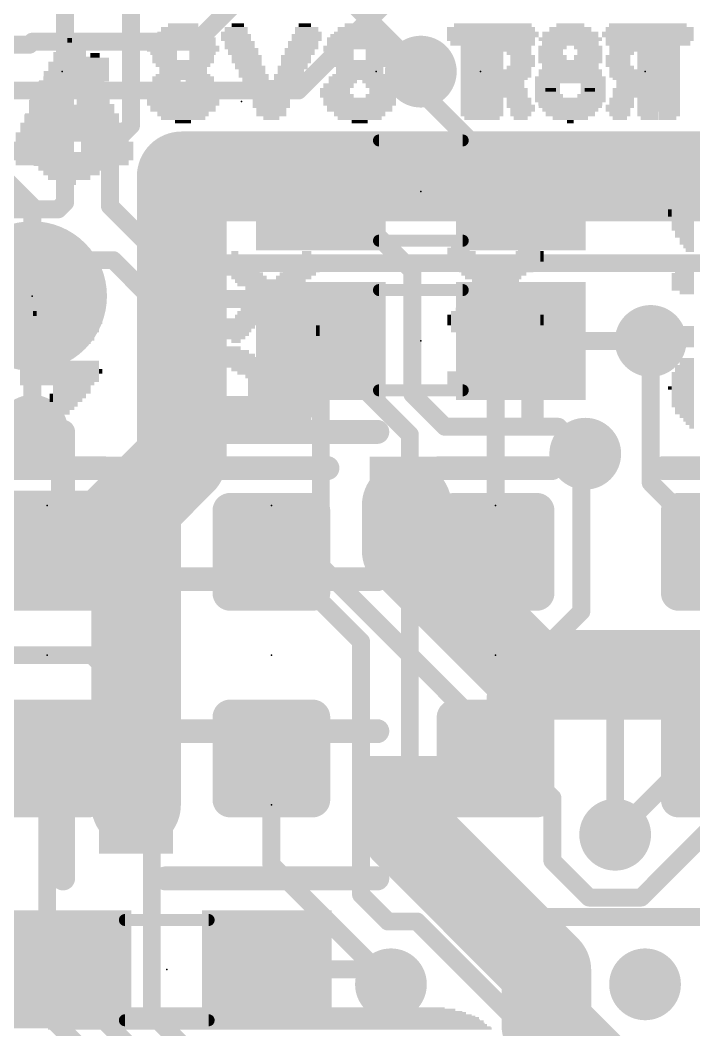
# Model space of a CAD drawing. Extents: x -6.3 to 43.3, y -21.6 to 50.8.
# Drawn here: x 19.46 to 25.18, y 6.98 to 15.55 of the extents above; entities that cross this region are included whole.
import ezdxf

# ---------------------------------------------------------------- set-up
doc = ezdxf.new("R2010")
doc.units = 0
for name, color, linetype in [('1', 12, 'CONTINUOUS'), ('16', 132, 'CONTINUOUS'), ('18', 110, 'CONTINUOUS'), ('21', 41, 'CONTINUOUS'), ('22', 40, 'CONTINUOUS'), ('23', 53, 'CONTINUOUS'), ('24', 53, 'CONTINUOUS'), ('51', 53, 'CONTINUOUS')]:
    doc.layers.add(name, color=color, linetype=linetype)

# ---------------------------------------------------------------- blocks, each defined once
blk = doc.blocks.new('RECT160000X160000R30')
at = {"const_width": 0.15}
blk.add_lwpolyline([(0.425, -0.35), (0.425, 0.35, 0.4142), (0.35, 0.425), (-0.35, 0.425, 0.4142), (-0.425, 0.35), (-0.425, -0.35, 0.4142), (-0.35, -0.425), (0.35, -0.425, 0.4142)], format="xyb", close=True, dxfattribs=at)
blk.add_solid([(-0.3754, -0.3754), (0.3754, -0.3754), (-0.3754, 0.3754), (0.3754, 0.3754)])
blk = doc.blocks.new('RECT')
blk.add_solid([(-0.5, -0.5), (0.5, -0.5), (-0.5, 0.5), (0.5, 0.5)])
blk = doc.blocks.new('PIE')
at = {"const_width": 0.5}
blk.add_lwpolyline([(0, -0.25, 1), (0, 0.25, 1), (0, -0.25)], format="xyb", dxfattribs=at)
blk = doc.blocks.new('ROUNDV')
at = {"const_width": 0.5}
blk.add_lwpolyline([(0, -0.25, 1), (0, 0.25, 1), (0, -0.25)], format="xyb", dxfattribs=at)

msp = doc.modelspace()

# ---------------------------------------------------------------- linework, layer by layer
at = {"layer": '1'}
for points, const_width in [([(21.8186, 14.9529), (23.2741, 16.4084)], 0.1524), ([(20.955, 15.367), (21.59, 16.002)], 0.1524), ([(19.534, 15.3416), (19.5594, 15.367)], 0.1524), ([(19.5594, 15.367), (20.955, 15.367)], 0.1524), ([(17.7623, 15.3416), (19.534, 15.3416)], 0.1524), ([(22.86, 14.947), (22.86, 15.113)], 0.1524), ([(19.3294, 14.9529), (21.8186, 14.9529)], 0.1524), ([(23.71, 14.097), (22.86, 14.947)], 0.1524), ([(20.828, 14.224), (20.828, 11.818)], 0.762), ([(19.05, 14.478), (19.558, 13.97)], 0.1524), ([(22.1133, 14.097), (22.01, 14.097)], 0.1524), ([(22.7886, 13.4217), (22.1133, 14.097)], 0.1524), ([(23.71, 14.097), (25.82, 14.097)], 0.1524), ([(19.558, 13.97), (19.558, 13.208)], 0.1524), ([(22.7886, 12.3751), (22.7886, 13.4217)], 0.1524), ([(19.558, 13.208), (19.558, 12.065)], 0.1524), ([(22.01, 10.9169), (22.01, 12.827)], 0.1524), ([(24.8128, 12.827), (23.71, 12.827)], 0.1524), ([(23.0653, 12.0984), (22.7886, 12.3751)], 0.1524), ([(20.828, 11.818), (20.44, 11.43)], 0.762), ([(24.0284, 12.0984), (23.0653, 12.0984)], 0.1524), ([(24.257, 11.8698), (24.0284, 12.0984)], 0.1524), ([(20.186, 11.176), (20.44, 11.43)], 0.762), ([(20.44, 8.89), (20.44, 11.43)], 0.762), ([(22.74, 11.43), (22.74, 11.049)], 0.762), ([(20.186, 11.176), (19.0141, 11.176)], 0.762), ([(22.74, 11.049), (23.7957, 9.9933)], 0.762), ([(23.9776, 8.9493), (22.01, 10.9169)], 0.1524), ([(23.7957, 9.9933), (24.511, 9.9933)], 0.762), ([(24.511, 9.9933), (26.924, 9.9933)], 0.762), ([(24.511, 8.636), (24.511, 9.9933)], 0.1524), ([(22.74, 8.89), (22.733, 8.883)], 0.762), ([(22.733, 8.6784), (22.733, 8.883)], 0.762), ([(23.9268, 7.4846), (22.733, 8.6784)], 0.762), ([(23.9776, 8.4151), (23.9776, 8.9493)], 0.1524), ([(25.4892, 8.8599), (24.7319, 8.1026)], 0.1524), ([(24.2901, 8.1026), (23.9776, 8.4151)], 0.1524), ([(24.7319, 8.1026), (24.2901, 8.1026)], 0.1524), ([(23.9268, 7.0188), (23.9268, 7.4846)], 0.762), ([(19.851, 7.493), (18.669, 7.493)], 0.3048), ([(21.551, 7.493), (22.479, 7.493)], 0.1524), ([(22.479, 7.493), (22.606, 7.366)], 0.1524), ([(24.5956, 6.35), (23.9268, 7.0188)], 0.762)]:
    msp.add_lwpolyline(points, dxfattribs=dict(at, const_width=const_width))
for points, const_width in [([(19.5594, 15.4051, 1), (19.5594, 15.3289)], 0.0762), ([(19.5863, 15.3401, 1), (19.5324, 15.3939)], 0.0762), ([(20.9281, 15.3939, 1), (20.9819, 15.3401)], 0.0762), ([(20.955, 15.3289, 1), (20.955, 15.4051)], 0.0762), ([(19.507, 15.3685, 1), (19.5609, 15.3147)], 0.0762), ([(19.534, 15.3035, 1), (19.534, 15.3797)], 0.0762), ([(22.8981, 15.113, 1), (22.8219, 15.113)], 0.0762), ([(21.7917, 14.9799, 1), (21.8455, 14.926)], 0.0762), ([(21.8186, 14.9148, 1), (21.8186, 14.991)], 0.0762), ([(22.8869, 14.9739, 1), (22.8331, 14.9201)], 0.0762), ([(22.8219, 14.947, 1), (22.8981, 14.947)], 0.0762), ([(21.0185, 14.224, 1), (20.6375, 14.224)], 0.381), ([(22.01, 14.1351, 1), (22.01, 14.0589)], 0.0762), ([(22.1402, 14.1239, 1), (22.0863, 14.0701)], 0.0762), ([(22.1133, 14.0589, 1), (22.1133, 14.1351)], 0.0762), ([(23.71, 14.1351, 1), (23.71, 14.0589)], 0.0762), ([(23.6831, 14.0701, 1), (23.7369, 14.1239)], 0.0762), ([(19.5961, 13.97, 1), (19.5199, 13.97)], 0.0762), ([(19.5311, 13.9431, 1), (19.5849, 13.9969)], 0.0762), ([(22.8267, 13.4217, 1), (22.7505, 13.4217)], 0.0762), ([(22.7617, 13.3947, 1), (22.8155, 13.4486)], 0.0762), ([(19.5961, 13.208, 1), (19.5199, 13.208)], 0.0762), ([(19.5199, 13.208, 1), (19.5961, 13.208)], 0.0762), ([(22.0481, 12.827, 1), (21.9719, 12.827)], 0.0762), ([(23.71, 12.8651, 1), (23.71, 12.7889)], 0.0762), ([(24.8128, 12.7889, 1), (24.8128, 12.8651)], 0.0762), ([(22.8155, 12.4021, 1), (22.7617, 12.3482)], 0.0762), ([(22.7505, 12.3751, 1), (22.8267, 12.3751)], 0.0762), ([(20.9627, 11.6833, 1), (20.6933, 11.9527)], 0.381), ([(23.0653, 12.1365, 1), (23.0653, 12.0603)], 0.0762), ([(24.0553, 12.1253, 1), (24.0015, 12.0715)], 0.0762), ([(24.0284, 12.0603, 1), (24.0284, 12.1365)], 0.0762), ([(19.5199, 12.065, 1), (19.5961, 12.065)], 0.0762), ([(23.0384, 12.0715, 1), (23.0923, 12.1253)], 0.0762), ([(20.6375, 11.818, 1), (21.0185, 11.818)], 0.381), ([(24.2301, 11.8429, 1), (24.2839, 11.8967)], 0.0762), ([(20.6305, 11.43, 1), (20.2495, 11.43)], 0.381), ([(20.3053, 11.5647, 1), (20.5747, 11.2953)], 0.381), ([(20.5747, 11.2953, 1), (20.3053, 11.5647)], 0.381), ([(22.9305, 11.43, 1), (22.5495, 11.43)], 0.381), ([(20.0513, 11.3107, 1), (20.3207, 11.0413)], 0.381), ([(20.186, 10.9855, 1), (20.186, 11.3665)], 0.381), ([(22.8747, 11.1837, 1), (22.6053, 10.9143)], 0.381), ([(22.5495, 11.049, 1), (22.9305, 11.049)], 0.381), ([(22.0369, 10.9438, 1), (21.9831, 10.89)], 0.0762), ([(21.9719, 10.9169, 1), (22.0481, 10.9169)], 0.0762), ([(23.7957, 10.1838, 1), (23.7957, 9.8028)], 0.381), ([(24.511, 10.1838, 1), (24.511, 9.8028)], 0.381), ([(24.511, 9.8028, 1), (24.511, 10.1838)], 0.381), ([(23.661, 9.8586, 1), (23.9304, 10.128)], 0.381), ([(24.5491, 9.9933, 1), (24.4729, 9.9933)], 0.0762), ([(22.9235, 8.883, 1), (22.5425, 8.883)], 0.381), ([(22.8747, 8.7553, 1), (22.6053, 9.0247)], 0.381), ([(22.5983, 9.0177, 1), (22.8677, 8.7483)], 0.381), ([(20.2495, 8.89, 1), (20.6305, 8.89)], 0.381), ([(22.8677, 8.8131, 1), (22.5983, 8.5437)], 0.381), ([(24.0157, 8.9493, 1), (23.9395, 8.9493)], 0.0762), ([(23.9507, 8.9224, 1), (24.0045, 8.9762)], 0.0762), ([(22.5425, 8.6784, 1), (22.9235, 8.6784)], 0.381), ([(24.4729, 8.636, 1), (24.5491, 8.636)], 0.0762), ([(24.0045, 8.442, 1), (23.9507, 8.3881)], 0.0762), ([(23.9395, 8.4151, 1), (24.0157, 8.4151)], 0.0762), ([(24.2901, 8.1407, 1), (24.2901, 8.0645)], 0.0762), ([(24.2631, 8.0757, 1), (24.317, 8.1295)], 0.0762), ([(24.705, 8.1295, 1), (24.7589, 8.0757)], 0.0762), ([(24.7319, 8.0645, 1), (24.7319, 8.1407)], 0.0762), ([(24.1173, 7.4846, 1), (23.7363, 7.4846)], 0.381), ([(23.7921, 7.3499, 1), (24.0615, 7.6193)], 0.381), ([(19.851, 7.4168, 1), (19.851, 7.5692)], 0.1524), ([(21.551, 7.5311, 1), (21.551, 7.4549)], 0.0762), ([(22.5059, 7.5199, 1), (22.4521, 7.4661)], 0.0762), ([(22.479, 7.4549, 1), (22.479, 7.5311)], 0.0762), ([(22.5791, 7.3391, 1), (22.6329, 7.3929)], 0.0762), ([(24.0615, 7.1535, 1), (23.7921, 6.8841)], 0.381), ([(23.7363, 7.0188, 1), (24.1173, 7.0188)], 0.381)]:
    msp.add_lwpolyline(points, format="xyb", dxfattribs=dict(at, const_width=const_width))
at = {"layer": '16'}
for points, const_width in [([(20.3969, 16.8141), (20.3969, 14.6551)], 0.1524), ([(21.59, 16.383), (22.86, 15.113)], 0.1524), ([(19.8374, 16.1036), (19.8374, 14.0031)], 0.1524), ([(20.3969, 14.6551), (20.2184, 14.4765)], 0.1524), ([(26.924, 14.224), (20.828, 14.224)], 0.762), ([(20.2184, 14.4765), (20.2184, 13.9715)], 0.1524), ([(19.8374, 14.0031), (19.7789, 13.9446)], 0.1524), ([(19.7789, 13.9446), (18.7368, 13.9446)], 0.1524), ([(20.2184, 13.9715), (20.7025, 13.4874)], 0.1524), ([(18.5758, 13.5128), (20.246, 13.5128)], 0.1524), ([(20.246, 13.5128), (20.5762, 13.1826)], 0.1524), ([(20.7025, 13.4874), (23.495, 13.4874)], 0.1524), ([(23.495, 13.4874), (23.495, 11.037)], 0.1524), ([(23.495, 13.4874), (27.9731, 13.4874)], 0.1524), ([(20.5762, 13.1826), (21.6154, 13.1826)], 0.1524), ([(21.6154, 13.1826), (22.7664, 12.0316)], 0.1524), ([(24.8128, 11.6242), (24.8128, 12.827)], 0.1524), ([(18.796, 12.065), (19.558, 12.065)], 0.1524), ([(22.7664, 12.0316), (22.7664, 8.3486)], 0.1524), ([(24.2236, 11.8364), (24.257, 11.8698)], 0.1524), ([(24.2236, 10.5302), (24.2236, 11.8364)], 0.1524), ([(25.4, 11.037), (24.8128, 11.6242)], 0.1524), ([(21.59, 11.037), (22.352, 10.275)], 0.1524), ([(23.495, 9.8016), (24.2236, 10.5302)], 0.1524), ([(22.352, 10.275), (22.352, 8.128)], 0.1524), ([(18.989, 10.16), (20.066, 10.16)], 0.1524), ([(20.066, 10.16), (20.574, 9.652)], 0.1524), ([(23.495, 9.283), (23.495, 9.8016)], 0.1524), ([(20.574, 9.652), (20.574, 7.112)], 0.1524), ([(19.685, 7.5431), (19.685, 9.283)], 0.1524), ([(21.59, 8.382), (21.59, 9.283)], 0.1524), ([(25.158, 9.283), (24.511, 8.636)], 0.1524), ([(25.4, 9.283), (25.158, 9.283)], 0.1524), ([(21.09, 5.707), (18.1944, 8.6026)], 0.1524), ([(22.606, 7.366), (21.59, 8.382)], 0.1524), ([(22.7664, 8.3486), (22.9108, 8.2042)], 0.1524), ([(22.9108, 8.2042), (22.9532, 8.2042)], 0.1524), ([(22.9532, 8.2042), (23.2199, 7.9375)], 0.1524), ([(22.352, 8.128), (22.5806, 7.8994)], 0.1524), ([(22.5806, 7.8994), (22.8269, 7.8994)], 0.1524), ([(22.8269, 7.8994), (25.019, 5.7073)], 0.1524), ([(23.2199, 7.9375), (28.8925, 7.9375)], 0.1524), ([(21.1321, 6.096), (19.685, 7.5431)], 0.1524), ([(20.574, 7.112), (21.1455, 6.5405)], 0.1524)]:
    msp.add_lwpolyline(points, dxfattribs=dict(at, const_width=const_width))
for points, const_width in [([(22.8331, 15.0861, 1), (22.8869, 15.1399)], 0.0762), ([(20.3588, 14.6551, 1), (20.435, 14.6551)], 0.0762), ([(20.4239, 14.6281, 1), (20.37, 14.682)], 0.0762), ([(20.828, 14.4145, 1), (20.828, 14.0335)], 0.381), ([(20.2565, 14.4765, 1), (20.1803, 14.4765)], 0.0762), ([(20.1915, 14.5034, 1), (20.2453, 14.4496)], 0.0762), ([(19.8643, 13.9761, 1), (19.8105, 14.03)], 0.0762), ([(19.752, 13.9715, 1), (19.8059, 13.9177)], 0.0762), ([(19.7789, 13.9065, 1), (19.7789, 13.9827)], 0.0762), ([(19.7993, 14.0031, 1), (19.8755, 14.0031)], 0.0762), ([(20.1803, 13.9715, 1), (20.2565, 13.9715)], 0.0762), ([(20.2453, 13.9984, 1), (20.1915, 13.9446)], 0.0762), ([(20.273, 13.5397, 1), (20.2191, 13.4859)], 0.0762), ([(20.246, 13.4747, 1), (20.246, 13.5509)], 0.0762), ([(20.7025, 13.5255, 1), (20.7025, 13.4493)], 0.0762), ([(20.6756, 13.4605, 1), (20.7294, 13.5143)], 0.0762), ([(23.5331, 13.4874, 1), (23.4569, 13.4874)], 0.0762), ([(23.495, 13.5255, 1), (23.495, 13.4493)], 0.0762), ([(23.495, 13.4493, 1), (23.495, 13.5255)], 0.0762), ([(20.5762, 13.2207, 1), (20.5762, 13.1445)], 0.0762), ([(20.5493, 13.1557, 1), (20.6032, 13.2095)], 0.0762), ([(21.6423, 13.2095, 1), (21.5885, 13.1557)], 0.0762), ([(21.6154, 13.1445, 1), (21.6154, 13.2207)], 0.0762), ([(24.8509, 12.827, 1), (24.7747, 12.827)], 0.0762), ([(19.558, 12.0269, 1), (19.558, 12.1031)], 0.0762), ([(22.8045, 12.0316, 1), (22.7283, 12.0316)], 0.0762), ([(22.7395, 12.0047, 1), (22.7933, 12.0585)], 0.0762), ([(24.2617, 11.8364, 1), (24.1855, 11.8364)], 0.0762), ([(24.2839, 11.8429, 1), (24.2301, 11.8967)], 0.0762), ([(24.1967, 11.8633, 1), (24.2505, 11.8095)], 0.0762), ([(24.7747, 11.6242, 1), (24.8509, 11.6242)], 0.0762), ([(24.8397, 11.6511, 1), (24.7859, 11.5973)], 0.0762), ([(21.6169, 11.0639, 1), (21.5631, 11.0101)], 0.0762), ([(23.4569, 11.037, 1), (23.5331, 11.037)], 0.0762), ([(24.1855, 10.5302, 1), (24.2617, 10.5302)], 0.0762), ([(24.2505, 10.5032, 1), (24.1967, 10.5571)], 0.0762), ([(22.3901, 10.275, 1), (22.3139, 10.275)], 0.0762), ([(22.3251, 10.2481, 1), (22.3789, 10.3019)], 0.0762), ([(20.0929, 10.1869, 1), (20.0391, 10.1331)], 0.0762), ([(20.066, 10.1219, 1), (20.066, 10.1981)], 0.0762), ([(23.5331, 9.8016, 1), (23.4569, 9.8016)], 0.0762), ([(23.4681, 9.8285, 1), (23.5219, 9.7746)], 0.0762), ([(20.6121, 9.652, 1), (20.5359, 9.652)], 0.0762), ([(20.5471, 9.6251, 1), (20.6009, 9.6789)], 0.0762), ([(19.7231, 9.283, 1), (19.6469, 9.283)], 0.0762), ([(21.6281, 9.283, 1), (21.5519, 9.283)], 0.0762), ([(25.158, 9.3211, 1), (25.158, 9.2449)], 0.0762), ([(25.1849, 9.2561, 1), (25.1311, 9.3099)], 0.0762), ([(23.4569, 9.283, 1), (23.5331, 9.283)], 0.0762), ([(24.4841, 8.6629, 1), (24.5379, 8.6091)], 0.0762), ([(21.5519, 8.382, 1), (21.6281, 8.382)], 0.0762), ([(21.6169, 8.4089, 1), (21.5631, 8.3551)], 0.0762), ([(22.7933, 8.3755, 1), (22.7395, 8.3217)], 0.0762), ([(22.7283, 8.3486, 1), (22.8045, 8.3486)], 0.0762), ([(22.9108, 8.2423, 1), (22.9108, 8.1661)], 0.0762), ([(22.8839, 8.1773, 1), (22.9377, 8.2311)], 0.0762), ([(22.9801, 8.2311, 1), (22.9263, 8.1773)], 0.0762), ([(22.9532, 8.1661, 1), (22.9532, 8.2423)], 0.0762), ([(22.3139, 8.128, 1), (22.3901, 8.128)], 0.0762), ([(22.3789, 8.1549, 1), (22.3251, 8.1011)], 0.0762), ([(22.5806, 7.9375, 1), (22.5806, 7.8613)], 0.0762), ([(22.8539, 7.9263, 1), (22.8, 7.8725)], 0.0762), ([(22.8269, 7.8613, 1), (22.8269, 7.9375)], 0.0762), ([(23.2199, 7.9756, 1), (23.2199, 7.8994)], 0.0762), ([(23.193, 7.9106, 1), (23.2468, 7.9644)], 0.0762), ([(22.5537, 7.8725, 1), (22.6075, 7.9263)], 0.0762), ([(19.7119, 7.57, 1), (19.6581, 7.5161)], 0.0762), ([(19.6469, 7.5431, 1), (19.7231, 7.5431)], 0.0762), ([(22.5791, 7.3391, 1), (22.6329, 7.3929)], 0.0762), ([(20.5359, 7.112, 1), (20.6121, 7.112)], 0.0762), ([(20.6009, 7.1389, 1), (20.5471, 7.0851)], 0.0762)]:
    msp.add_lwpolyline(points, format="xyb", dxfattribs=dict(at, const_width=const_width))
at = {"layer": '21', "const_width": 0.2032}
for points in [[(19.82, 12.055), (19.82, 10.805)], [(20.69, 12.055), (22.49, 12.055)], [(20.69, 10.805), (22.49, 10.805)], [(19.82, 9.515), (19.82, 8.265)], [(20.69, 9.515), (22.49, 9.515)], [(20.69, 8.265), (22.49, 8.265)]]:
    msp.add_lwpolyline(points, dxfattribs=at)
at = {"layer": '21'}
for points, const_width in [([(19.8708, 12.055, 1), (19.7692, 12.055)], 0.1016), ([(20.69, 12.1058, 1), (20.69, 12.0042)], 0.1016), ([(22.49, 12.0042, 1), (22.49, 12.1058)], 0.1016), ([(19.3802, 11.1125, 1), (19.3802, 11.2395, 1), (19.3802, 11.1125)], 0.127), ([(20.69, 10.8558, 1), (20.69, 10.7542)], 0.1016), ([(22.49, 10.7542, 1), (22.49, 10.8558)], 0.1016), ([(19.7692, 10.805, 1), (19.8708, 10.805)], 0.1016), ([(19.8708, 9.515, 1), (19.7692, 9.515)], 0.1016), ([(20.69, 9.5658, 1), (20.69, 9.4642)], 0.1016), ([(22.49, 9.4642, 1), (22.49, 9.5658)], 0.1016), ([(25.0698, 9.0805, 1), (25.0698, 9.2075, 1), (25.0698, 9.0805)], 0.127), ([(19.7692, 8.265, 1), (19.8708, 8.265)], 0.1016), ([(20.69, 8.3158, 1), (20.69, 8.2142)], 0.1016), ([(22.49, 8.2142, 1), (22.49, 8.3158)], 0.1016)]:
    msp.add_lwpolyline(points, format="xyb", dxfattribs=dict(at, const_width=const_width))
at = {"layer": '22', "const_width": 0.2032}
for points in [[(20.1613, 11.7475), (19.2088, 11.7475)], [(22.0663, 11.7475), (21.1137, 11.7475)], [(23.9713, 11.7475), (23.0188, 11.7475)], [(25.8763, 11.7475), (24.9238, 11.7475)]]:
    msp.add_lwpolyline(points, dxfattribs=at)
at = {"layer": '22', "const_width": 0.1016}
for points in [[(20.1613, 11.6967, 1), (20.1613, 11.7983)], [(21.1137, 11.7983, 1), (21.1137, 11.6967)], [(22.0663, 11.6967, 1), (22.0663, 11.7983)], [(23.0188, 11.7983, 1), (23.0188, 11.6967)], [(23.9713, 11.6967, 1), (23.9713, 11.7983)], [(24.9238, 11.7983, 1), (24.9238, 11.6967)]]:
    msp.add_lwpolyline(points, format="xyb", dxfattribs=at)
at = {"layer": '23'}
for p in [(19.812, 15.113), (22.479, 15.113), (24.765, 15.113), (22.86, 14.097), (19.558, 13.208), (22.86, 12.827), (21.59, 11.43), (21.59, 8.89), (20.701, 7.493)]:
    msp.add_point(p, dxfattribs=at)
at = {"layer": '24'}
for p in [(23.368, 15.113), (21.336, 14.859), (19.685, 11.43), (21.59, 11.43), (23.495, 11.43), (19.685, 10.16), (21.59, 10.16), (23.495, 10.16)]:
    msp.add_point(p, dxfattribs=at)
at = {"layer": '51', "const_width": 0.1016}
for points in [[(22.504, 14.529), (23.216, 14.529)], [(22.504, 13.678), (23.216, 13.678)], [(22.504, 13.259), (23.216, 13.259)], [(22.504, 12.408), (23.216, 12.408)], [(21.057, 7.912), (20.345, 7.912)], [(21.057, 7.061), (20.345, 7.061)]]:
    msp.add_lwpolyline(points, dxfattribs=at)
at = {"layer": '51', "const_width": 0.0508}
for points in [[(22.504, 14.5544, 1), (22.504, 14.5036)], [(23.216, 14.5036, 1), (23.216, 14.5544)], [(22.504, 13.7034, 1), (22.504, 13.6526)], [(23.216, 13.6526, 1), (23.216, 13.7034)], [(22.504, 13.2844, 1), (22.504, 13.2336)], [(23.216, 13.2336, 1), (23.216, 13.2844)], [(22.504, 12.4334, 1), (22.504, 12.3826)], [(23.216, 12.3826, 1), (23.216, 12.4334)], [(20.345, 7.9374, 1), (20.345, 7.8866)], [(21.057, 7.8866, 1), (21.057, 7.9374)], [(20.345, 7.0864, 1), (20.345, 7.0356)], [(21.057, 7.0356, 1), (21.057, 7.0864)]]:
    msp.add_lwpolyline(points, format="xyb", dxfattribs=at)

# ---------------------------------------------------------------- block references
at = {"layer": '1', "xscale": 1.1}
for p in [(22.01, 14.097), (23.71, 14.097), (22.01, 12.827), (23.71, 12.827)]:
    msp.add_blockref('RECT', p, dxfattribs=at)
at = {"layer": '1'}
for name, p, xscale, yscale in [('PIE', (19.558, 13.208), 1.27, 1.27), ('RECT', (20.44, 11.43), 0.63, 0.83), ('RECT', (22.74, 11.43), 0.63, 0.83), ('RECT', (20.44, 8.89), 0.63, 0.83), ('RECT', (22.74, 8.89), 0.63, 0.83)]:
    msp.add_blockref(name, p, dxfattribs=dict(at, xscale=xscale, yscale=yscale))
at = {"layer": '1', "xscale": 1.1, "rotation": 180}
for p in [(19.851, 7.493), (21.551, 7.493)]:
    msp.add_blockref('RECT', p, dxfattribs=at)
at = {"layer": '16', "rotation": 180}
for p in [(19.685, 11.037), (21.59, 11.037), (23.495, 11.037), (25.4, 11.037), (19.685, 9.283), (21.59, 9.283), (23.495, 9.283), (25.4, 9.283)]:
    msp.add_blockref('RECT160000X160000R30', p, dxfattribs=at)
at = {"layer": '18', "xscale": 0.6096, "yscale": 0.6096}
for p in [(22.86, 15.113), (22.86, 15.113), (20.828, 14.224), (20.828, 14.224), (24.8128, 12.827), (24.8128, 12.827), (19.558, 12.065), (19.558, 12.065), (24.257, 11.8698), (24.257, 11.8698), (24.511, 8.636), (24.511, 8.636), (22.606, 7.366), (22.606, 7.366), (24.765, 7.366), (24.765, 7.366)]:
    msp.add_blockref('ROUNDV', p, dxfattribs=at)
at = {"layer": '21'}
for p, xscale, yscale in [((20.817, 15.508), 0.21, 0.03), ((21.282, 15.508), 0.06, 0.03), ((21.852, 15.508), 0.06, 0.03), ((22.317, 15.508), 0.21, 0.03), ((23.409, 15.508), 0.3, 0.03), ((24.144, 15.508), 0.21, 0.03), ((24.789, 15.508), 0.66, 0.03), ((20.817, 15.418), 0.45, 0.03), ((20.817, 15.438), 0.39, 0.03), ((20.817, 15.473), 0.33, 0.04), ((21.267, 15.438), 0.21, 0.03), ((21.267, 15.418), 0.21, 0.03), ((21.267, 15.473), 0.15, 0.04), ((21.867, 15.418), 0.21, 0.03), ((21.867, 15.473), 0.15, 0.04), ((21.882, 15.438), 0.18, 0.03), ((22.317, 15.418), 0.45, 0.03), ((22.317, 15.438), 0.39, 0.03), ((22.317, 15.473), 0.33, 0.04), ((23.424, 15.473), 0.45, 0.04), ((23.454, 15.438), 0.51, 0.03), ((23.469, 15.418), 0.54, 0.03), ((24.144, 15.418), 0.45, 0.03), ((24.159, 15.438), 0.42, 0.03), ((24.144, 15.473), 0.33, 0.04), ((24.789, 15.438), 0.78, 0.03), ((24.789, 15.418), 0.78, 0.03), ((24.804, 15.473), 0.75, 0.04), ((20.817, 15.388), 0.51, 0.03), ((20.817, 15.353), 0.51, 0.04), ((21.267, 15.388), 0.21, 0.03), ((21.297, 15.353), 0.21, 0.04), ((21.852, 15.353), 0.24, 0.04), ((21.867, 15.388), 0.21, 0.03), ((22.317, 15.388), 0.51, 0.03), ((22.317, 15.353), 0.51, 0.04), ((23.484, 15.388), 0.57, 0.03), ((23.484, 15.353), 0.57, 0.04), ((24.144, 15.388), 0.51, 0.03), ((24.129, 15.353), 0.48, 0.04), ((24.804, 15.388), 0.75, 0.03), ((24.789, 15.353), 0.72, 0.04), ((20.091, 15.252), 0.08, 0.04), ((20.817, 15.318), 0.57, 0.03), ((20.637, 15.298), 0.21, 0.03), ((20.652, 15.268), 0.18, 0.03), ((20.997, 15.298), 0.21, 0.03), ((20.997, 15.268), 0.21, 0.03), ((21.297, 15.318), 0.21, 0.03), ((21.327, 15.298), 0.21, 0.03), ((21.327, 15.268), 0.21, 0.03), ((21.822, 15.298), 0.24, 0.03), ((21.807, 15.268), 0.21, 0.03), ((21.837, 15.318), 0.21, 0.03), ((22.317, 15.318), 0.57, 0.03), ((22.137, 15.298), 0.21, 0.03), ((22.152, 15.268), 0.18, 0.03), ((22.497, 15.298), 0.21, 0.03), ((22.497, 15.268), 0.21, 0.03), ((23.499, 15.318), 0.6, 0.03), ((23.304, 15.298), 0.21, 0.03), ((23.304, 15.268), 0.21, 0.03), ((23.679, 15.298), 0.24, 0.03), ((23.694, 15.268), 0.21, 0.03), ((23.979, 15.318), 0.24, 0.03), ((23.964, 15.298), 0.21, 0.03), ((23.964, 15.268), 0.21, 0.03), ((24.279, 15.318), 0.18, 0.03), ((24.279, 15.298), 0.12, 0.03), ((24.804, 15.318), 0.21, 0.03), ((24.804, 15.298), 0.21, 0.03), ((24.804, 15.268), 0.21, 0.03), ((19.991, 15.172), 0.44, 0.04), ((20.031, 15.212), 0.36, 0.04), ((20.652, 15.233), 0.12, 0.04), ((20.922, 15.198), 0.36, 0.03), ((20.907, 15.168), 0.33, 0.03), ((20.997, 15.233), 0.21, 0.04), ((21.357, 15.233), 0.21, 0.04), ((21.357, 15.198), 0.21, 0.03), ((21.387, 15.168), 0.21, 0.03), ((21.792, 15.233), 0.24, 0.04), ((21.777, 15.198), 0.21, 0.03), ((21.777, 15.168), 0.21, 0.03), ((22.152, 15.233), 0.12, 0.04), ((22.422, 15.198), 0.36, 0.03), ((22.407, 15.168), 0.33, 0.03), ((22.497, 15.233), 0.21, 0.04), ((23.304, 15.233), 0.21, 0.04), ((23.304, 15.198), 0.21, 0.03), ((23.304, 15.168), 0.21, 0.03), ((23.724, 15.233), 0.21, 0.04), ((23.724, 15.198), 0.21, 0.03), ((23.724, 15.168), 0.21, 0.03), ((23.979, 15.233), 0.24, 0.04), ((24.009, 15.198), 0.3, 0.03), ((24.084, 15.168), 0.39, 0.03), ((24.804, 15.233), 0.21, 0.04), ((24.804, 15.198), 0.21, 0.03), ((24.804, 15.168), 0.21, 0.03), ((19.951, 15.092), 0.52, 0.04), ((19.971, 15.132), 0.48, 0.04), ((20.877, 15.148), 0.33, 0.03), ((20.877, 15.113), 0.33, 0.04), ((20.907, 15.078), 0.33, 0.03), ((21.387, 15.148), 0.21, 0.03), ((21.417, 15.113), 0.21, 0.04), ((21.417, 15.078), 0.21, 0.03), ((21.717, 15.078), 0.21, 0.03), ((21.747, 15.148), 0.21, 0.03), ((21.747, 15.113), 0.21, 0.04), ((22.377, 15.148), 0.33, 0.03), ((22.377, 15.113), 0.33, 0.04), ((22.407, 15.078), 0.33, 0.03), ((23.304, 15.148), 0.21, 0.03), ((23.499, 15.113), 0.6, 0.04), ((23.499, 15.078), 0.6, 0.03), ((23.694, 15.148), 0.21, 0.03), ((24.114, 15.148), 0.45, 0.03), ((24.159, 15.113), 0.48, 0.04), ((24.189, 15.078), 0.42, 0.03), ((24.804, 15.148), 0.21, 0.03), ((24.804, 15.113), 0.21, 0.04), ((24.804, 15.078), 0.21, 0.03), ((19.891, 15.012), 0.56, 0.04), ((19.931, 15.052), 0.56, 0.04), ((20.607, 14.993), 0.15, 0.04), ((20.922, 15.058), 0.36, 0.03), ((20.982, 15.028), 0.24, 0.03), ((21.012, 14.993), 0.24, 0.04), ((21.447, 15.058), 0.21, 0.03), ((21.447, 15.028), 0.21, 0.03), ((21.582, 14.993), 0.42, 0.04), ((21.687, 15.028), 0.21, 0.03), ((21.717, 15.058), 0.21, 0.03), ((22.107, 14.993), 0.15, 0.04), ((22.422, 15.058), 0.36, 0.03), ((22.482, 15.028), 0.24, 0.03), ((22.512, 14.993), 0.24, 0.04), ((23.484, 15.058), 0.57, 0.03), ((23.469, 15.028), 0.54, 0.03), ((23.469, 14.993), 0.54, 0.04), ((24.234, 15.058), 0.39, 0.03), ((24.279, 15.028), 0.3, 0.03), ((24.324, 14.993), 0.21, 0.04), ((24.804, 15.058), 0.21, 0.03), ((24.804, 15.028), 0.21, 0.03), ((24.804, 14.993), 0.21, 0.04), ((19.731, 14.932), 0.32, 0.04), ((19.711, 14.892), 0.28, 0.04), ((19.791, 14.972), 0.36, 0.04), ((20.607, 14.958), 0.21, 0.03), ((20.607, 14.928), 0.21, 0.03), ((20.622, 14.908), 0.24, 0.03), ((20.997, 14.908), 0.21, 0.03), ((21.027, 14.958), 0.21, 0.03), ((21.027, 14.928), 0.21, 0.03), ((21.567, 14.958), 0.39, 0.03), ((21.582, 14.928), 0.36, 0.03), ((21.567, 14.908), 0.33, 0.03), ((22.107, 14.958), 0.21, 0.03), ((22.107, 14.928), 0.21, 0.03), ((22.122, 14.908), 0.24, 0.03), ((22.497, 14.908), 0.21, 0.03), ((22.527, 14.958), 0.21, 0.03), ((22.527, 14.928), 0.21, 0.03), ((23.484, 14.958), 0.57, 0.03), ((23.484, 14.928), 0.57, 0.03), ((23.304, 14.908), 0.21, 0.03), ((23.664, 14.908), 0.21, 0.03), ((23.964, 14.908), 0.21, 0.03), ((23.964, 14.928), 0.15, 0.03), ((23.964, 14.958), 0.09, 0.03), ((24.324, 14.958), 0.21, 0.03), ((24.324, 14.928), 0.21, 0.03), ((24.324, 14.908), 0.21, 0.03), ((24.804, 14.958), 0.21, 0.03), ((24.804, 14.928), 0.21, 0.03), ((24.804, 14.908), 0.21, 0.03), ((19.671, 14.852), 0.28, 0.04), ((19.771, 14.812), 0.48, 0.04), ((20.817, 14.873), 0.57, 0.04), ((20.817, 14.838), 0.57, 0.03), ((20.817, 14.818), 0.51, 0.03), ((21.582, 14.873), 0.3, 0.04), ((21.567, 14.838), 0.27, 0.03), ((21.567, 14.818), 0.27, 0.03), ((22.317, 14.873), 0.57, 0.04), ((22.317, 14.838), 0.57, 0.03), ((22.317, 14.818), 0.51, 0.03), ((23.304, 14.873), 0.21, 0.04), ((23.304, 14.838), 0.21, 0.03), ((23.304, 14.818), 0.21, 0.03), ((23.694, 14.873), 0.21, 0.04), ((23.694, 14.838), 0.21, 0.03), ((23.709, 14.818), 0.24, 0.03), ((24.144, 14.873), 0.57, 0.04), ((24.129, 14.838), 0.54, 0.03), ((24.144, 14.818), 0.51, 0.03), ((24.804, 14.873), 0.21, 0.04), ((24.804, 14.838), 0.21, 0.03), ((24.804, 14.818), 0.21, 0.03), ((19.811, 14.732), 0.64, 0.04), ((19.811, 14.772), 0.56, 0.04), ((20.802, 14.788), 0.48, 0.03), ((20.817, 14.753), 0.39, 0.04), ((21.567, 14.788), 0.21, 0.03), ((21.567, 14.753), 0.21, 0.04), ((22.302, 14.788), 0.48, 0.03), ((22.317, 14.753), 0.39, 0.04), ((23.304, 14.788), 0.21, 0.03), ((23.289, 14.753), 0.18, 0.04), ((23.724, 14.788), 0.21, 0.03), ((23.709, 14.753), 0.18, 0.04), ((24.144, 14.788), 0.45, 0.03), ((24.144, 14.753), 0.39, 0.04), ((24.789, 14.788), 0.18, 0.03), ((24.789, 14.753), 0.18, 0.04), ((19.831, 14.692), 0.68, 0.04), ((19.851, 14.652), 0.72, 0.04), ((20.802, 14.718), 0.3, 0.03), ((20.817, 14.688), 0.09, 0.03), ((21.582, 14.718), 0.12, 0.03), ((22.302, 14.718), 0.3, 0.03), ((22.317, 14.688), 0.09, 0.03), ((23.304, 14.718), 0.15, 0.03), ((23.709, 14.718), 0.12, 0.03), ((24.144, 14.718), 0.27, 0.03), ((24.144, 14.688), 0.03, 0.03), ((24.804, 14.718), 0.15, 0.03), ((19.851, 14.612), 0.72, 0.04), ((19.651, 14.572), 0.32, 0.04), ((20.091, 14.572), 0.32, 0.04), ((19.631, 14.532), 0.28, 0.04), ((19.631, 14.492), 0.28, 0.04), ((20.111, 14.532), 0.28, 0.04), ((20.111, 14.492), 0.28, 0.04), ((19.651, 14.452), 0.24, 0.04), ((19.891, 14.412), 0.72, 0.04), ((20.111, 14.452), 0.28, 0.04), ((19.871, 14.372), 0.68, 0.04), ((19.891, 14.332), 0.64, 0.04), ((19.891, 14.292), 0.56, 0.04), ((19.891, 14.252), 0.48, 0.04), ((19.871, 14.212), 0.36, 0.04), ((19.871, 14.172), 0.12, 0.04)]:
    msp.add_blockref('RECT', p, dxfattribs=dict(at, xscale=xscale, yscale=yscale))
at = {"layer": '22'}
for p, xscale, yscale, rotation in [((20.863, 15.508), 0.21, 0.03, 180), ((21.328, 15.508), 0.06, 0.03, 180), ((21.898, 15.508), 0.06, 0.03, 180), ((22.363, 15.508), 0.21, 0.03, 180), ((23.471, 15.508), 0.66, 0.03, 180), ((24.116, 15.508), 0.21, 0.03, 180), ((24.851, 15.508), 0.3, 0.03, 180), ((20.863, 15.418), 0.45, 0.03, 180), ((20.863, 15.438), 0.39, 0.03, 180), ((20.863, 15.473), 0.33, 0.04, 180), ((21.298, 15.438), 0.18, 0.03, 180), ((21.313, 15.418), 0.21, 0.03, 180), ((21.313, 15.473), 0.15, 0.04, 180), ((21.913, 15.438), 0.21, 0.03, 180), ((21.913, 15.418), 0.21, 0.03, 180), ((21.913, 15.473), 0.15, 0.04, 180), ((22.363, 15.418), 0.45, 0.03, 180), ((22.363, 15.438), 0.39, 0.03, 180), ((22.363, 15.473), 0.33, 0.04, 180), ((23.456, 15.473), 0.75, 0.04, 180), ((23.471, 15.438), 0.78, 0.03, 180), ((23.471, 15.418), 0.78, 0.03, 180), ((24.101, 15.438), 0.42, 0.03, 180), ((24.116, 15.418), 0.45, 0.03, 180), ((24.116, 15.473), 0.33, 0.04, 180), ((24.791, 15.418), 0.54, 0.03, 180), ((24.806, 15.438), 0.51, 0.03, 180), ((24.836, 15.473), 0.45, 0.04, 180), ((19.876, 15.339), 0.2, 0.04, 180), ((19.876, 15.379), 0.04, 0.04, 180), ((20.863, 15.388), 0.51, 0.03, 180), ((20.863, 15.353), 0.51, 0.04, 180), ((21.313, 15.388), 0.21, 0.03, 180), ((21.328, 15.353), 0.24, 0.04, 180), ((21.883, 15.353), 0.21, 0.04, 180), ((21.913, 15.388), 0.21, 0.03, 180), ((22.363, 15.388), 0.51, 0.03, 180), ((22.363, 15.353), 0.51, 0.04, 180), ((23.456, 15.388), 0.75, 0.03, 180), ((23.471, 15.353), 0.72, 0.04, 180), ((24.116, 15.388), 0.51, 0.03, 180), ((24.131, 15.353), 0.48, 0.04, 180), ((24.776, 15.388), 0.57, 0.03, 180), ((24.776, 15.353), 0.57, 0.04, 180), ((19.876, 15.259), 0.28, 0.04, 180), ((19.896, 15.299), 0.24, 0.04, 180), ((20.863, 15.318), 0.57, 0.03, 180), ((20.683, 15.298), 0.21, 0.03, 180), ((20.683, 15.268), 0.21, 0.03, 180), ((21.043, 15.298), 0.21, 0.03, 180), ((21.028, 15.268), 0.18, 0.03, 180), ((21.343, 15.318), 0.21, 0.03, 180), ((21.358, 15.298), 0.24, 0.03, 180), ((21.373, 15.268), 0.21, 0.03, 180), ((21.853, 15.298), 0.21, 0.03, 180), ((21.853, 15.268), 0.21, 0.03, 180), ((21.883, 15.318), 0.21, 0.03, 180), ((22.363, 15.318), 0.57, 0.03, 180), ((22.183, 15.298), 0.21, 0.03, 180), ((22.183, 15.268), 0.21, 0.03, 180), ((22.543, 15.298), 0.21, 0.03, 180), ((22.528, 15.268), 0.18, 0.03, 180), ((23.456, 15.318), 0.21, 0.03, 180), ((23.456, 15.298), 0.21, 0.03, 180), ((23.456, 15.268), 0.21, 0.03, 180), ((23.981, 15.318), 0.18, 0.03, 180), ((23.981, 15.298), 0.12, 0.03, 180), ((24.281, 15.318), 0.24, 0.03, 180), ((24.296, 15.298), 0.21, 0.03, 180), ((24.296, 15.268), 0.21, 0.03, 180), ((24.761, 15.318), 0.6, 0.03, 180), ((24.581, 15.298), 0.24, 0.03, 180), ((24.566, 15.268), 0.21, 0.03, 180), ((24.956, 15.298), 0.21, 0.03, 180), ((24.956, 15.268), 0.21, 0.03, 180), ((19.876, 15.179), 0.36, 0.04, 180), ((19.896, 15.219), 0.32, 0.04, 180), ((20.683, 15.233), 0.21, 0.04, 180), ((20.758, 15.198), 0.36, 0.03, 180), ((20.773, 15.168), 0.33, 0.03, 180), ((21.028, 15.233), 0.12, 0.04, 180), ((21.388, 15.233), 0.24, 0.04, 180), ((21.403, 15.198), 0.21, 0.03, 180), ((21.403, 15.168), 0.21, 0.03, 180), ((21.793, 15.168), 0.21, 0.03, 180), ((21.823, 15.233), 0.21, 0.04, 180), ((21.823, 15.198), 0.21, 0.03, 180), ((22.183, 15.233), 0.21, 0.04, 180), ((22.258, 15.198), 0.36, 0.03, 180), ((22.273, 15.168), 0.33, 0.03, 180), ((22.528, 15.233), 0.12, 0.04, 180), ((23.456, 15.233), 0.21, 0.04, 180), ((23.456, 15.198), 0.21, 0.03, 180), ((23.456, 15.168), 0.21, 0.03, 180), ((24.176, 15.168), 0.39, 0.03, 180), ((24.251, 15.198), 0.3, 0.03, 180), ((24.281, 15.233), 0.24, 0.04, 180), ((24.536, 15.233), 0.21, 0.04, 180), ((24.536, 15.198), 0.21, 0.03, 180), ((24.536, 15.168), 0.21, 0.03, 180), ((24.956, 15.233), 0.21, 0.04, 180), ((24.956, 15.198), 0.21, 0.03, 180), ((24.956, 15.168), 0.21, 0.03, 180), ((19.876, 15.099), 0.44, 0.04, 180), ((19.896, 15.139), 0.4, 0.04, 180), ((20.773, 15.078), 0.33, 0.03, 180), ((20.803, 15.148), 0.33, 0.03, 180), ((20.803, 15.113), 0.33, 0.04, 180), ((21.433, 15.148), 0.21, 0.03, 180), ((21.433, 15.113), 0.21, 0.04, 180), ((21.463, 15.078), 0.21, 0.03, 180), ((21.763, 15.113), 0.21, 0.04, 180), ((21.763, 15.078), 0.21, 0.03, 180), ((21.793, 15.148), 0.21, 0.03, 180), ((22.273, 15.078), 0.33, 0.03, 180), ((22.303, 15.148), 0.33, 0.03, 180), ((22.303, 15.113), 0.33, 0.04, 180), ((23.456, 15.148), 0.21, 0.03, 180), ((23.456, 15.113), 0.21, 0.04, 180), ((23.456, 15.078), 0.21, 0.03, 180), ((24.101, 15.113), 0.48, 0.04, 180), ((24.071, 15.078), 0.42, 0.03, 180), ((24.146, 15.148), 0.45, 0.03, 180), ((24.566, 15.148), 0.21, 0.03, 180), ((24.761, 15.113), 0.6, 0.04, 180), ((24.761, 15.078), 0.6, 0.03, 180), ((24.956, 15.148), 0.21, 0.03, 180), ((19.876, 15.019), 0.52, 0.04, 180), ((19.896, 14.979), 0.56, 0.04, 180), ((19.896, 15.059), 0.48, 0.04, 180), ((20.668, 14.993), 0.24, 0.04, 180), ((20.758, 15.058), 0.36, 0.03, 180), ((20.698, 15.028), 0.24, 0.03, 180), ((21.073, 14.993), 0.15, 0.04, 180), ((21.463, 15.058), 0.21, 0.03, 180), ((21.493, 15.028), 0.21, 0.03, 180), ((21.598, 14.993), 0.42, 0.04, 180), ((21.733, 15.058), 0.21, 0.03, 180), ((21.733, 15.028), 0.21, 0.03, 180), ((22.168, 14.993), 0.24, 0.04, 180), ((22.258, 15.058), 0.36, 0.03, 180), ((22.198, 15.028), 0.24, 0.03, 180), ((22.573, 14.993), 0.15, 0.04, 180), ((23.456, 15.058), 0.21, 0.03, 180), ((23.456, 15.028), 0.21, 0.03, 180), ((23.456, 14.993), 0.21, 0.04, 180), ((24.026, 15.058), 0.39, 0.03, 180), ((23.981, 15.028), 0.3, 0.03, 180), ((23.936, 14.993), 0.21, 0.04, 180), ((24.776, 15.058), 0.57, 0.03, 180), ((24.791, 15.028), 0.54, 0.03, 180), ((24.791, 14.993), 0.54, 0.04, 180), ((19.876, 14.939), 0.6, 0.04, 180), ((19.716, 14.899), 0.28, 0.04, 180), ((20.056, 14.899), 0.32, 0.04, 180), ((20.653, 14.958), 0.21, 0.03, 180), ((20.653, 14.928), 0.21, 0.03, 180), ((20.683, 14.908), 0.21, 0.03, 180), ((21.058, 14.908), 0.24, 0.03, 180), ((21.073, 14.958), 0.21, 0.03, 180), ((21.073, 14.928), 0.21, 0.03, 180), ((21.613, 14.958), 0.39, 0.03, 180), ((21.598, 14.928), 0.36, 0.03, 180), ((21.613, 14.908), 0.33, 0.03, 180), ((22.153, 14.958), 0.21, 0.03, 180), ((22.153, 14.928), 0.21, 0.03, 180), ((22.183, 14.908), 0.21, 0.03, 180), ((22.558, 14.908), 0.24, 0.03, 180), ((22.573, 14.958), 0.21, 0.03, 180), ((22.573, 14.928), 0.21, 0.03, 180), ((23.456, 14.958), 0.21, 0.03, 180), ((23.456, 14.928), 0.21, 0.03, 180), ((23.456, 14.908), 0.21, 0.03, 180), ((23.936, 14.958), 0.21, 0.03, 180), ((23.936, 14.928), 0.21, 0.03, 180), ((23.936, 14.908), 0.21, 0.03, 180), ((24.296, 14.908), 0.21, 0.03, 180), ((24.296, 14.928), 0.15, 0.03, 180), ((24.296, 14.958), 0.09, 0.03, 180), ((24.776, 14.958), 0.57, 0.03, 180), ((24.776, 14.928), 0.57, 0.03, 180), ((24.596, 14.908), 0.21, 0.03, 180), ((24.956, 14.908), 0.21, 0.03, 180), ((19.696, 14.859), 0.32, 0.04, 180), ((19.676, 14.819), 0.28, 0.04, 180), ((20.076, 14.859), 0.28, 0.04, 180), ((20.096, 14.819), 0.32, 0.04, 180), ((20.863, 14.873), 0.57, 0.04, 180), ((20.863, 14.838), 0.57, 0.03, 180), ((20.863, 14.818), 0.51, 0.03, 180), ((21.598, 14.873), 0.3, 0.04, 180), ((21.613, 14.838), 0.27, 0.03, 180), ((21.613, 14.818), 0.27, 0.03, 180), ((22.363, 14.873), 0.57, 0.04, 180), ((22.363, 14.838), 0.57, 0.03, 180), ((22.363, 14.818), 0.51, 0.03, 180), ((23.456, 14.873), 0.21, 0.04, 180), ((23.456, 14.838), 0.21, 0.03, 180), ((23.456, 14.818), 0.21, 0.03, 180), ((24.116, 14.873), 0.57, 0.04, 180), ((24.131, 14.838), 0.54, 0.03, 180), ((24.116, 14.818), 0.51, 0.03, 180), ((24.551, 14.818), 0.24, 0.03, 180), ((24.566, 14.873), 0.21, 0.04, 180), ((24.566, 14.838), 0.21, 0.03, 180), ((24.956, 14.873), 0.21, 0.04, 180), ((24.956, 14.838), 0.21, 0.03, 180), ((24.956, 14.818), 0.21, 0.03, 180), ((19.896, 14.739), 0.8, 0.04, 180), ((19.676, 14.779), 0.28, 0.04, 180), ((20.116, 14.779), 0.28, 0.04, 180), ((20.878, 14.788), 0.48, 0.03, 180), ((20.863, 14.753), 0.39, 0.04, 180), ((21.613, 14.788), 0.21, 0.03, 180), ((21.613, 14.753), 0.21, 0.04, 180), ((22.378, 14.788), 0.48, 0.03, 180), ((22.363, 14.753), 0.39, 0.04, 180), ((23.471, 14.788), 0.18, 0.03, 180), ((23.471, 14.753), 0.18, 0.04, 180), ((24.116, 14.788), 0.45, 0.03, 180), ((24.116, 14.753), 0.39, 0.04, 180), ((24.536, 14.788), 0.21, 0.03, 180), ((24.551, 14.753), 0.18, 0.04, 180), ((24.956, 14.788), 0.21, 0.03, 180), ((24.971, 14.753), 0.18, 0.04, 180), ((19.896, 14.659), 0.88, 0.04, 180), ((19.896, 14.699), 0.8, 0.04, 180), ((20.878, 14.718), 0.3, 0.03, 180), ((20.863, 14.688), 0.09, 0.03, 180), ((21.598, 14.718), 0.12, 0.03, 180), ((22.378, 14.718), 0.3, 0.03, 180), ((22.363, 14.688), 0.09, 0.03, 180), ((23.456, 14.718), 0.15, 0.03, 180), ((24.116, 14.718), 0.27, 0.03, 180), ((24.116, 14.688), 0.03, 0.03, 180), ((24.551, 14.718), 0.12, 0.03, 180), ((24.956, 14.718), 0.15, 0.03, 180), ((19.896, 14.579), 0.96, 0.04, 180), ((19.896, 14.619), 0.88, 0.04, 180), ((19.536, 14.499), 0.32, 0.04, 180), ((19.896, 14.539), 0.96, 0.04, 180), ((20.256, 14.499), 0.32, 0.04, 180), ((19.496, 14.419), 0.32, 0.04, 180), ((19.516, 14.459), 0.28, 0.04, 180), ((19.496, 14.379), 0.24, 0.04, 180), ((20.276, 14.459), 0.28, 0.04, 180), ((20.276, 14.419), 0.28, 0.04, 180), ((20.296, 14.379), 0.24, 0.04, 180), ((19.516, 14.339), 0.2, 0.04, 180), ((20.276, 14.339), 0.2, 0.04, 180), ((25.075, 13.913), 0.54, 0.03, 90), ((25.105, 13.913), 0.6, 0.03, 90), ((25.125, 13.898), 0.63, 0.03, 90), ((25.16, 13.898), 0.63, 0.04, 90), ((25.005, 13.928), 0.33, 0.03, 90), ((25.04, 13.913), 0.42, 0.04, 90), ((24.975, 13.913), 0.06, 0.03, 90), ((23.135, 13.56), 0.18, 0.04, 90), ((23.17, 13.56), 0.24, 0.03, 90), ((23.2, 13.545), 0.27, 0.03, 90), ((23.22, 13.515), 0.27, 0.03, 90), ((23.735, 13.515), 0.27, 0.04, 90), ((23.77, 13.53), 0.24, 0.03, 90), ((23.8, 13.545), 0.27, 0.03, 90), ((23.82, 13.545), 0.21, 0.03, 90), ((23.855, 13.56), 0.18, 0.04, 90), ((21.23, 13.47), 0.18, 0.04, 90), ((21.265, 13.47), 0.24, 0.03, 90), ((21.295, 13.455), 0.27, 0.03, 90), ((21.315, 13.425), 0.27, 0.03, 90), ((21.35, 13.425), 0.27, 0.04, 90), ((21.83, 13.425), 0.27, 0.04, 90), ((21.865, 13.455), 0.27, 0.03, 90), ((21.895, 13.47), 0.24, 0.03, 90), ((21.915, 13.47), 0.24, 0.03, 90), ((21.95, 13.47), 0.18, 0.04, 90), ((23.1, 13.56), 0.12, 0.03, 90), ((23.255, 13.485), 0.27, 0.04, 90), ((23.29, 13.47), 0.24, 0.03, 90), ((23.31, 13.455), 0.27, 0.03, 90), ((23.34, 13.29), 0.54, 0.03, 90), ((23.65, 13.425), 0.27, 0.03, 90), ((23.68, 13.455), 0.27, 0.03, 90), ((23.7, 13.485), 0.27, 0.03, 90), ((23.89, 13.545), 0.09, 0.03, 90), ((21.195, 13.47), 0.12, 0.03, 90), ((21.385, 13.395), 0.27, 0.03, 90), ((21.405, 13.365), 0.27, 0.03, 90), ((21.435, 13.2), 0.54, 0.03, 90), ((21.745, 13.335), 0.27, 0.03, 90), ((21.775, 13.365), 0.27, 0.03, 90), ((21.795, 13.395), 0.27, 0.03, 90), ((21.985, 13.47), 0.12, 0.03, 90), ((23.375, 13.29), 0.48, 0.04, 90), ((23.41, 13.29), 0.42, 0.03, 90), ((23.44, 13.275), 0.39, 0.03, 90), ((23.55, 13.275), 0.39, 0.03, 90), ((23.58, 13.275), 0.45, 0.03, 90), ((23.615, 13.275), 0.51, 0.04, 90), ((19.58, 13.27), 0.24, 0.03, 90), ((19.615, 13.145), 0.49, 0.04, 90), ((19.65, 13.13), 0.52, 0.03, 90), ((19.685, 13.11), 0.56, 0.04, 90), ((19.72, 13.095), 0.59, 0.03, 90), ((19.755, 13.075), 0.63, 0.04, 90), ((19.79, 13.25), 0.28, 0.03, 90), ((19.825, 13.27), 0.24, 0.04, 90), ((19.86, 13.27), 0.24, 0.03, 90), ((19.895, 13.27), 0.24, 0.04, 90), ((19.93, 13.25), 0.28, 0.03, 90), ((21.47, 13.2), 0.48, 0.04, 90), ((21.505, 13.2), 0.42, 0.03, 90), ((21.535, 13.2), 0.36, 0.03, 90), ((21.645, 13.185), 0.39, 0.03, 90), ((21.675, 13.185), 0.45, 0.03, 90), ((21.71, 13.2), 0.48, 0.04, 90), ((23.46, 13.275), 0.33, 0.03, 90), ((23.495, 13.275), 0.27, 0.04, 90), ((23.53, 13.275), 0.33, 0.03, 90), ((25.005, 13.328), 0.15, 0.03, 90), ((25.04, 13.343), 0.18, 0.04, 90), ((25.075, 13.328), 0.21, 0.03, 90), ((25.105, 13.328), 0.21, 0.03, 90), ((25.125, 13.328), 0.21, 0.03, 90), ((25.16, 13.328), 0.21, 0.04, 90), ((19.475, 13.18), 0.28, 0.04, 90), ((19.51, 13.22), 0.28, 0.03, 90), ((19.545, 13.235), 0.25, 0.04, 90), ((19.965, 13.06), 0.6, 0.04, 90), ((20, 13.08), 0.56, 0.03, 90), ((20.035, 13.06), 0.52, 0.04, 90), ((20.07, 13.06), 0.46, 0.03, 90), ((21.555, 13.2), 0.3, 0.03, 90), ((21.59, 13.2), 0.3, 0.04, 90), ((21.625, 13.185), 0.33, 0.03, 90), ((20.105, 13.075), 0.35, 0.04, 90), ((23.255, 13.065), 0.27, 0.04, 90), ((23.29, 13.095), 0.27, 0.03, 90), ((23.31, 13.125), 0.27, 0.03, 90), ((23.65, 13.125), 0.27, 0.03, 90), ((23.68, 13.11), 0.24, 0.03, 90), ((23.7, 13.095), 0.27, 0.03, 90), ((23.735, 13.065), 0.27, 0.04, 90), ((20.14, 13.075), 0.21, 0.03, 90), ((21.385, 13.005), 0.27, 0.03, 90), ((21.405, 13.035), 0.27, 0.03, 90), ((21.745, 13.05), 0.24, 0.03, 90), ((21.775, 13.035), 0.27, 0.03, 90), ((21.795, 13.005), 0.27, 0.03, 90), ((23.2, 13.02), 0.24, 0.03, 90), ((23.22, 13.035), 0.27, 0.03, 90), ((23.77, 13.035), 0.27, 0.03, 90), ((23.8, 13.02), 0.24, 0.03, 90), ((19.58, 13.06), 0.04, 0.03, 90), ((19.79, 12.9), 0.28, 0.03, 90), ((21.295, 12.93), 0.24, 0.03, 90), ((21.315, 12.945), 0.27, 0.03, 90), ((21.35, 12.975), 0.27, 0.04, 90), ((21.83, 12.975), 0.27, 0.04, 90), ((21.865, 12.945), 0.27, 0.03, 90), ((21.895, 12.93), 0.24, 0.03, 90), ((23.1, 13.005), 0.09, 0.03, 90), ((23.135, 12.99), 0.18, 0.04, 90), ((23.17, 13.005), 0.21, 0.03, 90), ((23.82, 13.005), 0.21, 0.03, 90), ((23.855, 13.005), 0.15, 0.04, 90), ((23.89, 13.005), 0.09, 0.03, 90), ((19.825, 12.865), 0.21, 0.04, 90), ((19.86, 12.865), 0.21, 0.03, 90), ((19.895, 12.865), 0.21, 0.04, 90), ((19.93, 12.885), 0.25, 0.03, 90), ((21.195, 12.93), 0.12, 0.03, 90), ((21.23, 12.93), 0.18, 0.04, 90), ((21.265, 12.915), 0.21, 0.03, 90), ((21.915, 12.915), 0.21, 0.03, 90), ((21.95, 12.915), 0.15, 0.04, 90), ((21.985, 12.915), 0.09, 0.03, 90), ((25.04, 12.863), 0.18, 0.04, 90), ((25.075, 12.863), 0.18, 0.03, 90), ((25.105, 12.863), 0.18, 0.03, 90), ((25.125, 12.863), 0.18, 0.03, 90), ((25.16, 12.863), 0.18, 0.04, 90), ((23.77, 12.495), 0.75, 0.03, 90), ((23.8, 12.48), 0.78, 0.03, 90), ((23.82, 12.48), 0.78, 0.03, 90), ((23.855, 12.495), 0.75, 0.04, 90), ((25.005, 12.863), 0.12, 0.03, 90), ((21.23, 12.69), 0.18, 0.04, 90), ((21.265, 12.675), 0.21, 0.03, 90), ((21.295, 12.675), 0.21, 0.03, 90), ((21.315, 12.66), 0.24, 0.03, 90), ((21.625, 12.66), 0.24, 0.03, 90), ((21.645, 12.675), 0.21, 0.03, 90), ((21.675, 12.675), 0.21, 0.03, 90), ((21.71, 12.675), 0.21, 0.04, 90), ((21.745, 12.675), 0.21, 0.03, 90), ((21.775, 12.66), 0.24, 0.03, 90), ((23.735, 12.48), 0.72, 0.04, 90), ((23.89, 12.48), 0.66, 0.03, 90), ((21.195, 12.675), 0.15, 0.03, 90), ((21.35, 12.645), 0.21, 0.04, 90), ((21.385, 12.63), 0.24, 0.03, 90), ((21.405, 12.435), 0.57, 0.03, 90), ((21.435, 12.435), 0.57, 0.03, 90), ((21.47, 12.42), 0.54, 0.04, 90), ((21.505, 12.435), 0.57, 0.03, 90), ((21.535, 12.435), 0.57, 0.03, 90), ((21.555, 12.45), 0.6, 0.03, 90), ((21.59, 12.45), 0.6, 0.04, 90), ((21.795, 12.45), 0.6, 0.03, 90), ((21.83, 12.45), 0.6, 0.04, 90), ((21.865, 12.435), 0.57, 0.03, 90), ((21.895, 12.42), 0.54, 0.03, 90), ((19.475, 12.555), 0.21, 0.04, 90), ((19.51, 12.555), 0.21, 0.03, 90), ((19.545, 12.555), 0.21, 0.04, 90), ((19.58, 12.555), 0.21, 0.03, 90), ((19.615, 12.555), 0.21, 0.04, 90), ((19.65, 12.555), 0.21, 0.03, 90), ((19.685, 12.555), 0.21, 0.04, 90), ((19.72, 12.555), 0.21, 0.03, 90), ((19.755, 12.465), 0.39, 0.04, 90), ((19.79, 12.45), 0.42, 0.03, 90), ((19.825, 12.43), 0.46, 0.04, 90), ((19.86, 12.43), 0.46, 0.03, 90), ((19.895, 12.45), 0.42, 0.04, 90), ((19.93, 12.465), 0.39, 0.03, 90), ((19.965, 12.485), 0.35, 0.04, 90), ((20, 12.5), 0.32, 0.03, 90), ((20.035, 12.52), 0.28, 0.04, 90), ((20.07, 12.555), 0.21, 0.03, 90), ((20.105, 12.57), 0.18, 0.04, 90), ((21.915, 12.405), 0.51, 0.03, 90), ((21.95, 12.39), 0.42, 0.04, 90), ((23.2, 12.495), 0.21, 0.03, 90), ((23.22, 12.495), 0.21, 0.03, 90), ((23.255, 12.495), 0.21, 0.04, 90), ((23.29, 12.495), 0.21, 0.03, 90), ((23.31, 12.495), 0.21, 0.03, 90), ((23.34, 12.495), 0.21, 0.03, 90), ((23.375, 12.495), 0.21, 0.04, 90), ((23.41, 12.495), 0.21, 0.03, 90), ((23.44, 12.495), 0.21, 0.03, 90), ((23.46, 12.495), 0.21, 0.03, 90), ((23.495, 12.495), 0.21, 0.04, 90), ((23.53, 12.495), 0.21, 0.03, 90), ((23.55, 12.495), 0.21, 0.03, 90), ((23.58, 12.495), 0.21, 0.03, 90), ((23.615, 12.495), 0.21, 0.04, 90), ((23.65, 12.495), 0.21, 0.03, 90), ((23.68, 12.495), 0.21, 0.03, 90), ((23.7, 12.495), 0.21, 0.03, 90), ((25.04, 12.413), 0.42, 0.04, 90), ((25.075, 12.428), 0.51, 0.03, 90), ((25.105, 12.413), 0.54, 0.03, 90), ((25.125, 12.398), 0.57, 0.03, 90), ((25.16, 12.383), 0.6, 0.04, 90), ((20.14, 12.57), 0.04, 0.03, 90), ((23.1, 12.495), 0.15, 0.03, 90), ((23.135, 12.48), 0.18, 0.04, 90), ((23.17, 12.48), 0.18, 0.03, 90), ((25.005, 12.413), 0.3, 0.03, 90), ((21.985, 12.375), 0.27, 0.03, 90), ((24.975, 12.428), 0.03, 0.03, 90), ((19.72, 12.345), 0.07, 0.03, 90), ((21.23, 12.255), 0.21, 0.04, 90), ((21.265, 12.255), 0.21, 0.03, 90), ((21.295, 12.255), 0.21, 0.03, 90), ((21.315, 12.255), 0.21, 0.03, 90), ((21.35, 12.255), 0.21, 0.04, 90), ((21.385, 12.255), 0.21, 0.03, 90), ((21.625, 12.255), 0.21, 0.03, 90), ((21.645, 12.255), 0.21, 0.03, 90), ((21.675, 12.255), 0.21, 0.03, 90), ((21.71, 12.255), 0.21, 0.04, 90), ((21.745, 12.255), 0.21, 0.03, 90), ((21.775, 12.255), 0.21, 0.03, 90), ((21.195, 12.255), 0.15, 0.03, 90), ((21.568, 7.12), 3.35, 0.02, 180), ((21.578, 7.135), 3.27, 0.01, 180), ((21.568, 7.15), 3.17, 0.02, 180), ((21.568, 7.165), 2.99, 0.01, 180), ((21.573, 7.02), 3.7, 0.02, 180), ((21.568, 7.035), 3.67, 0.01, 180), ((21.578, 7.05), 3.63, 0.02, 180), ((21.573, 7.065), 3.58, 0.01, 180), ((21.578, 7.08), 3.55, 0.02, 180), ((21.578, 7.095), 3.49, 0.01, 180), ((21.578, 7.105), 3.43, 0.01, 180), ((21.578, 6.99), 3.77, 0.02, 180), ((21.578, 7.005), 3.75, 0.01, 180)]:
    msp.add_blockref('RECT', p, dxfattribs=dict(at, xscale=xscale, yscale=yscale, rotation=rotation))
at = {"layer": '51', "xscale": 0.5001, "yscale": 0.95}
for p in [(22.2719, 14.1021), (23.4403, 14.1021), (22.2719, 12.8321), (23.4403, 12.8321)]:
    msp.add_blockref('RECT', p, dxfattribs=at)
at = {"layer": '51', "xscale": 0.5001, "yscale": 0.95, "rotation": 180}
for p in [(20.1208, 7.4879), (21.2891, 7.4879)]:
    msp.add_blockref('RECT', p, dxfattribs=at)

doc.saveas('drawing.dxf')
